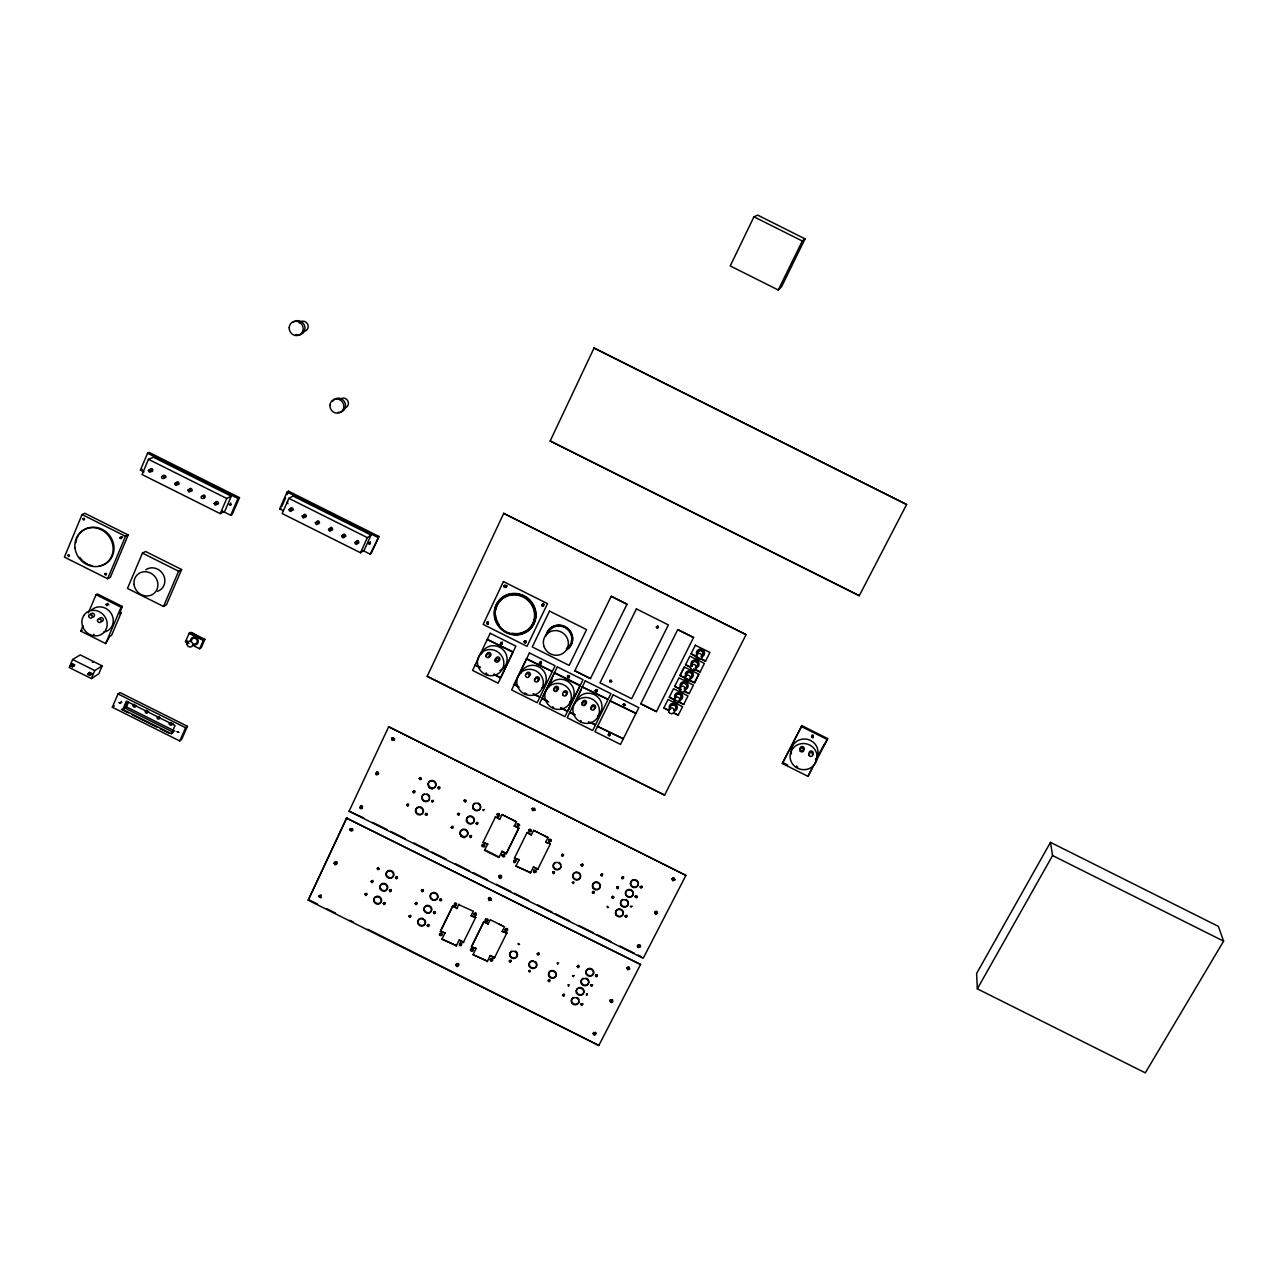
<?xml version="1.0" encoding="UTF-8"?>
<svg xmlns="http://www.w3.org/2000/svg" width="1288" height="1288" viewBox="0 0 1288 1288"><rect width="100%" height="100%" fill="white"/><g stroke="black" fill="none" stroke-linecap="round" stroke-linejoin="round"><path stroke-width="1.5" d="M202.57 496.411C204.18 492.177 207.352 498.424 202.973 498.553C198.046 498.408 204.068 492.853 203.778 497.812M215.692 502.98C216.464 498.52 221.037 505.041 216.577 504.236M456.58 904.981C454.889 901.02 453.553 906.559 456.467 905.287C453.344 908.169 453.618 900.827 456.676 903.516M461.684 944.829C460.524 940.417 457.208 947.147 461.394 945.408C460.492 946.374 457.948 941.431 461.764 943.347M487.073 622.329C485.56 626.644 490.261 621.074 486.751 622.973C488.893 626.145 489.118 619.705 486.526 622.812M486.252 672.916L486.027 674.252M505.781 586.748L504.461 585.605M497.232 814.37C498.359 818.588 501.145 812.535 497.216 814.241M504.429 856.423L503.785 854.685L502.207 854.942M517.245 824.384C518.774 828.49 520.626 822.646 517.357 824.062M528.756 830.132L530.833 831.517M539.463 663.513L540.3 662.241M539.608 662.628L541.33 663.481L539.962 662.274M541.282 663.674L541.202 662.113L539.817 662.402M533.635 870.656C537.579 868.998 534.681 874.906 533.618 870.752M637.56 945.811C641.649 943.041 639.251 950.319 637.641 945.601M553.76 708.126L552.697 706.726M567.509 676.586C571.695 680.128 566.72 674.107 568.137 675.62M567.928 676.071L569.232 677.198L569.538 675.572M580.824 721.779L580.566 720.62L581.468 721.618M597.342 690.948L596.199 691.688L595.394 690.529M597.568 689.692L596.827 691.189L595.861 689.772M597.149 691.35L596.553 689.805L595.233 690.69M590.822 984.724L591.82 985.835L592.641 984.676M608.451 734.627C611.269 737.541 608.934 731.487 608.403 735.512C611.381 737.493 609.997 731.037 608.242 734.788M623.295 704.488L625.018 705.357L623.489 704.278M609.771 680.756L611.494 681.642M611.494 681.577L611.188 680.112L609.626 680.901M906.607 504.51L594.058 348.018L906.607 504.51L859.289 595.716L550.169 440.979L594.058 348.018M549.123 839.502C546.531 844.59 554.758 840.227 549.702 839.18C546.595 843.35 554.42 840.34 549.123 839.792M486.767 622.651L488.072 623.859M316.687 522.204C318.007 517.889 321.807 524.892 317.428 523.54M626.95 967.594C627.916 974.453 631.539 963.038 626.741 968.157M629.542 969.011L628.866 967.433L626.886 967.835M672.078 878.641L672.916 880.912L674.896 879.495M674.719 879.994L673.882 877.724M654.803 912.21L655.624 914.48L657.427 912.87L655.286 911.92L655.463 913.804L657.46 913.401M859.289 595.716L550.169 440.979M482.469 844.622L482.614 846.184L484.481 846.345M827.395 739.537L827.572 738.539L801.78 725.627L782.315 763.51L808.027 776.374L827.395 739.537L801.555 726.609L801.78 725.627M824.03 744.335L823.756 745.8L827.572 738.539M499.084 876.082C500.002 880.622 503.222 874.89 499.245 875.76M808.027 776.374L811.617 768.872M541.958 604.748C541.974 608.097 545.79 603.895 542.377 604.265C544.083 603.847 542.087 608.612 542.023 604.619M518.018 943.524C521.044 944.458 515.828 944.829 519.563 944.378M563.532 855.119C562.196 858.79 560.167 852.881 563.21 855.119C561.649 857.872 561.278 851.883 563.532 854.878M488.651 898.235L489.134 900.602L491.324 899.427M491.018 899.942L491.404 899.088M532.266 808.51L532.733 810.184L534.504 810.281M534.697 810.184L533.892 808.284L532.186 808.655M329.857 528.563C331.837 524.522 334.542 531.976 330.388 529.996M378.205 774.201C376.676 768.292 373.874 777.968 378.575 773.766C378.125 768.389 373.343 775.907 378.382 774.072M356.148 541.717C358.611 537.531 360.447 545.822 356.422 542.844M321.276 897.253L320.197 895.273L318.571 896.657L320.825 897.768L319.005 895.788L321.276 895.096M350.352 828.619C348.581 831.259 354.216 831.726 352.622 828.828M362.153 808.462C362.17 802.392 357.066 811.07 362.54 808.011M391.922 738.249L393.017 740.294L394.692 738.845L392.389 737.702L391.954 740.359L394.37 739.876M394.192 739.972L393.468 738.056L391.745 738.346M504.429 585.476L504.799 587.151L506.087 586.169L504.751 585.283L504.461 586.958L506.007 586.684M485.85 673.511L486.204 673.849M501.048 642.277C501.257 644.403 501.515 643.259 502.529 642.036M502.062 644.048C500.404 640.442 500.163 645.851 501.579 644.403C498.037 644.435 502.9 640.957 501.644 644.161M524.441 641.295C525.424 645.401 527.42 638.623 524.152 641.633C524.699 645.723 527.855 638.88 524.297 641.424M482.823 809.637C484.465 811.81 482.42 810.136 484.465 809.476M524.892 692.815L525.246 693.974M526.534 693.91L525.874 694.232M497.329 814.048L497.683 816.254L499.744 815.256M499.454 815.723L499.1 813.517L497.039 814.515M502.32 854.733L502.674 856.279L504.542 856.214M567.573 676.345L567.654 677.891M568.974 677.826L569.441 676.989M513.783 860.465C513.638 866.953 518.79 857.035 513.493 860.948M528.869 829.826L528.933 831.839L531.091 831.307M530.994 831.501L530.35 829.746L528.772 830.019M533.731 870.43L534.101 872.668L536.13 871.638M535.856 872.137L535.776 870.092M623.376 704.262L623.617 705.953L625.163 705.148M624.954 705.55L624.696 703.844L623.295 704.439M685.908 875.389L388.686 726.738L685.908 875.389L643.195 958.288L349.08 811.231L388.686 726.738M640.571 964.487L346.52 818.105L308.202 900.183L598.823 1045.47L640.571 964.487L346.52 818.105M797.755 767.101L795.936 767.407L796.709 765.925M598.823 1045.47L367.788 929.244M746.074 634.646L503.721 513.381L746.074 634.646L664.608 795.115L427.181 676.329L503.721 513.381M541.636 605.183L543.359 604.297L543.472 605.972M658.007 627.707C659.021 623.199 654.513 629.381 658.458 627.111M82.046 514.54L64.4 557.124L107.645 578.747L110.365 577.298L128.204 534.971L84.863 513.284L82.046 514.54L125.516 536.291L128.204 534.971M664.608 795.115L427.181 676.329M143.998 471.891L140.456 470.12L147.557 453.199L149.295 452.491L239.504 497.635L232.226 514.427L230.681 515.264L221.826 510.837M148.458 459.301L142.05 474.531L220.216 513.638L224.772 511.223L231.293 496.17L153.481 457.24L148.458 459.301L226.769 498.472L231.293 496.17M88.389 612.895L96.037 594.702L97.405 593.961L122.392 606.471L119.365 613.635L121.265 612.524L111.621 635.226L109.705 636.385L105.664 643.549L80.742 631.088L83.044 625.63M72.611 659.504L69.23 667.522L91.368 678.583L98.806 673.817L102.171 665.88L80.226 654.9L72.611 659.504L94.765 670.581L102.171 665.88M70.244 665.735L72.45 663.771L74.624 664.85L74.269 665.703L72.434 666.814L70.244 665.735L72.45 663.771M107.645 578.747L125.516 536.291M72.434 666.814L74.624 664.85M87.552 674.381L89.709 672.4L91.899 673.495L91.545 674.332L89.741 675.476L87.552 674.381L89.709 672.4M89.741 675.476L91.899 673.495M142.437 553.115L127.464 588.439L163.512 606.455L166.522 604.636L181.624 569.521L145.56 551.489L142.437 553.115L178.646 571.228L181.624 569.521M105.664 643.549L121.072 607.228L122.392 606.471M91.368 678.583L94.765 670.581M112.33 707.241L118.029 693.958L120.058 692.59L187.42 726.271L181.608 739.457L179.74 740.954L112.33 707.241L114.358 705.84M163.512 606.455L178.646 571.228M122.811 709.43L126.369 701.171L175.055 725.53L171.449 733.758L122.811 709.43L126.433 706.887L128.559 701.944M127.657 701.429L124.807 708.03L173.333 732.292L171.449 733.758M220.216 513.638L226.769 498.472M230.681 515.264L237.974 498.424L239.504 497.635M189.03 643.453L185.488 641.682L189.111 633.358L190.721 632.279L204.889 639.363L201.25 647.671L199.672 648.782L192.572 645.224M199.672 648.782L203.311 640.458L204.889 639.363M283.215 510.66L279.673 508.873L287.095 491.984L288.528 491.195L378.978 536.468L371.379 553.228L370.123 554.146L363.039 550.588M281.847 506.377L285.566 497.941M287.047 494.576L288.528 491.195M179.74 740.954L185.569 727.72L187.42 726.271M288.866 498.343L282.185 513.558L360.543 552.761L364.23 550.105L371.041 535.067L293.02 496.041L288.866 498.343L367.386 537.643L371.041 535.067M360.543 552.761L367.386 537.643M370.123 554.146L378.978 536.468M616.936 886.772L617.757 888.205L618.61 886.869M610.238 1000.035L610.448 1001.694L612.492 1001.806M612.492 1002.112L611.977 1000.229L610.238 1000.341M654.61 912.725L655.834 911.276M308.202 900.183L346.923 817.655M613.764 897.366C612.46 900.779 610.496 895.176 613.458 897.189C612.235 900.022 611.269 894.178 613.764 896.899M493.723 674.461L500.549 677.874L513.107 651.873L487.138 639.379L512.817 652.227M519.177 687.196L514.057 684.636L526.663 658.651L552.327 671.483L526.373 659.005M753.947 216.803L730.232 265.94L778.258 289.993L781.51 286.87L805.048 238.86L757.714 215.144L753.947 216.803L802.279 241.001L805.048 238.86M548.704 701.96L541.878 698.547L554.548 672.61L580.212 685.441L567.477 711.346L560.65 707.933M550.169 682.672L551.892 679.114M483 842.384L487.685 844.107L483 842.384L495.671 816.528M440.383 931.305L445.036 932.931L440.383 931.305L452.78 905.995L457.111 908.169L452.442 906.51M440.721 930.773L452.78 905.995M487.685 844.107L484.562 850.354L498.907 857.534L502.03 851.271L506.409 853.461L518.839 828.12L514.459 825.93L518.839 828.12M495.365 816.995L499.76 819.184L502.062 814.58L516.472 821.792L514.17 826.397M441.945 939.129L456.451 945.682L441.945 939.129L445.036 932.931M456.789 908.684L459.075 904.128M574.818 670.758L611.204 596.296L626.998 604.201L590.468 678.583L574.818 670.758L590.468 678.583M693.572 637.512L677.762 629.607L693.572 637.512L656.445 711.604L640.78 703.763L677.762 629.607M484.401 846.586L483.982 844.799L482.388 844.848M578.779 694.779L581.371 689.45M456.129 946.213L459.22 940.031L463.535 942.188L459.22 940.031M471.022 915.8L475.675 917.442L471.022 915.8L473.324 911.244L458.753 904.643M778.258 289.993L802.279 241.001M502.03 851.271L506.12 853.944L518.549 828.587M463.213 942.736L475.675 917.442M656.445 711.604L640.78 703.763M514.427 858.114L519.096 859.804L514.427 858.114L527.178 832.29M471.44 946.841L476.077 948.451L471.44 946.841L483.918 921.564L488.249 923.738L483.612 922.095M471.746 946.294L483.918 921.564M515.973 866.067L530.592 872.733L515.973 866.067L519.096 859.804M526.905 832.773L531.3 834.962L533.602 830.358L548.012 837.57L545.693 842.175L550.362 843.881L545.693 842.175M472.986 954.65L487.46 961.186L472.986 954.65L476.077 948.451M487.959 924.269L490.245 919.713L504.477 926.829L502.191 931.385L506.812 933.011L502.191 931.385M530.318 873.232L533.441 866.985L537.821 869.175L533.441 866.985M487.154 961.734L490.245 955.551L494.576 957.709L490.245 955.551M537.547 869.674L550.362 843.881M494.27 958.256L506.812 933.011M684.411 667.023L680.064 675.701L694.538 682.946L698.901 674.268L684.202 666.91L679.951 675.379L694.425 682.624L698.692 674.155M782.315 763.51L801.555 726.609M815.642 760.274L823.096 746.106M163.512 476.029C167.215 479.442 158.891 479.313 162.385 475.996C164.317 473.485 168.422 477.832 164.172 478.009M548.012 837.57L533.602 830.358M1050.477 842.352L976.626 973.454L977.334 988.83L1145.306 1072.856L1223.6 941.142L1218.368 926.362L1050.477 842.352L1052.57 855.554L977.334 988.83M509.678 960.285L510.628 961.75L511.014 960.14M630.331 906.269C633.165 908.346 629.172 905.995 632.263 906.205M531.3 834.962L528.644 833.03M107.548 603.38L108.868 604.829M532.459 808.204L532.459 810.651L534.778 810.023M534.504 810.49L534.778 808.301M488.345 898.75L489.794 897.446L491.404 898.734M516.472 821.792L502.062 814.58M557.189 962.78C558.348 965.742 557.092 963.505 558.686 962.861M499.76 819.184L497.12 817.268M567.477 711.346L560.908 707.547M568.733 709.221L569.602 707.853M504.333 585.557C502.626 589.985 508.744 584.478 504.22 585.718M487.717 674.171L486.284 674.558M150.261 469.347C153.336 466.143 153.787 474 150.374 470.844M626.998 604.201L611.204 596.296M458.077 813.275L458.898 814.837L459.591 813.42M597.262 691.189L595.958 692.075M519.772 825.27L517.422 826.091L517.792 823.579M528.579 830.293L529.948 829.134L531.316 830.035M485.753 918.891C483.032 921.983 489.939 922.047 487.009 919.165C482.759 919.036 489.086 923.094 487.83 919.085M533.457 870.93L534.166 869.947M609.997 680.322L609.868 682.077L611.639 681.433M593.655 1032.332C591.836 1035.278 598.018 1034.972 595.668 1032.268M593.8 893.148C593.704 889.026 590.612 895.208 594.042 892.632C594.766 889.219 590.258 893.051 593.849 892.793M607.115 906.172C608.741 910.326 606.358 904.981 608.58 907.428M541.878 698.547L547.271 700.72M439.884 788.143C438.178 791.074 436.793 785.68 439.514 787.644C439.079 790.671 436.922 785.133 439.852 787.21M514.057 684.636L517.76 685.957M500.549 677.874L494.029 674.091M672.046 878.819L673.688 878.239L674.767 879.64M674.751 879.817L672.449 880.01L672.755 877.82M582.836 1004.463L581.081 1003.932L582.836 1003.561M629.607 968.769L627.981 969.333L626.902 967.948M572.564 975.692C574.77 978.027 571.759 975.644 574.384 975.612M349.08 811.231L363.812 817.928M642.132 887.287L640.345 886.708L642.02 886.16M567.992 984.676C569.232 985.706 567.525 987.687 569.151 984.612M482.694 844.365C479.635 847.794 487.009 847.488 484.288 844.316M440.11 933.172C437.083 936.521 444.36 936.376 441.704 933.14M501.676 877.402C498.279 881.491 498.198 872.54 501.74 876.017M505.588 587.553L507.037 586.04M476.673 822.42L477.462 824.079L477.832 822.42M425.829 813.308C423.317 815.674 428.775 815.932 426.988 813.324M433.493 801.458L431.77 800.556L433.251 800.991L432.285 802.231L431.432 801.168L433.46 800.315M230.793 502.964C231.083 508.309 226.929 501.934 231.244 504.767M488.538 898.444L490.229 898.106L491.114 899.604M491.131 899.732L489.44 900.087L488.555 898.573M601.48 873.908L602.188 875.582L602.655 873.956M486.655 622.603L488.361 622.201L487.991 624.084M525.617 642.905C527.291 639.927 522.187 642.02 525.681 642.664M157.651 716.692C154.963 720.008 162.417 719.67 159.068 716.659M379.268 868.949L377.77 868.82L378.205 867.452M451.911 826.268L452.555 827.991L452.861 826.236M471.279 948.596C467.947 951.462 475.175 952.347 472.261 949.111C467.673 949.707 475.658 952.347 472.567 948.564M638.236 944.732C634.775 948.741 643.163 948.113 639.685 944.668M813.404 736.656C813.275 739.892 809.621 735.641 812.905 736.092C813.501 738.765 809.878 734.063 813.324 735.223M635.725 895.756C633.326 898.155 638.526 898.589 636.9 895.852M548.833 979.54L549.461 981.215L549.783 979.508M185.488 641.682L187.098 640.603M173.284 723.856L170.966 723.26M80.742 631.088L82.126 630.283M279.673 508.873L281.106 508.052M586.523 993.644C586.185 996.832 587.312 994.948 587.248 993.66M370.332 541.668L370.284 543.488M119.881 538.207L122.585 536.887M540.944 664.044L539.318 663.24M526.631 693.685L525.44 693.588M362.266 808.236C358.966 809.669 360.012 803.615 362.588 806.304M350.223 828.86C356.518 831.935 345.12 830.293 352.365 828.538M609.965 680.531L611.51 681.32M538.964 954.408L537.482 953.426L539.028 952.975M140.456 470.12L142.211 469.396M148.78 711.974L146.623 710.38M543.278 606.052L541.91 605.247M578.248 965.356C575.366 967.272 581.403 967.465 578.489 965.356M287.771 501.692L286.902 502.755L287.997 503.689M540.96 661.372L540.058 662.386L541.379 663.272M506.764 585.686L505.814 585.348M170.66 722.504C165.959 723.663 173.574 727.688 171.69 723.067M94.604 635.242L93.557 634.34M596.36 690.191L595.169 690.915L596.006 692.091M525.971 694.232L525.15 693.974M134.451 704.343C129.959 704.697 136.093 709.881 135.643 705.357M160.34 718.06L158.778 716.659M291.587 510.595C296.095 510.418 290.283 504.96 290.46 509.533M656.22 911.244L657.476 912.001M544.1 604.539L543.23 603.412M304.467 517.084C308.975 517.744 304.193 511.352 303.549 515.844M135.836 706.001L134.854 705.357M121.797 702.298L121.153 701.397M177.1 484.465C181.882 485.56 176.794 478.621 176.392 483.515M669.309 697.098L683.751 704.327M675.62 700.527L669.213 697.323L673.544 688.694L687.985 695.923L683.638 704.536L678.824 702.137M782.573 762.48L787.709 765.04M663.916 707.869L668.714 710.268M673.511 712.683L678.325 715.082M668.601 710.493L663.803 708.094L668.118 699.481L682.56 706.693L678.213 715.291L673.415 712.892M147.557 453.199L237.974 498.424M554.291 672.98L579.97 685.828M480.392 667.264L474.966 665.075L480.086 667.635M533.103 693.636L539.93 697.05L534.536 694.876M575.06 714.631L569.699 712.473L574.818 715.033M590.403 722.294L595.523 724.854L588.455 721.86M189.111 633.358L203.311 640.458M96.037 594.702L121.072 607.228M428.775 787.419L432.269 789.158M460.685 836.041L464.163 837.78M484.868 849.871L499.213 857.035M72.096 664.608L74.269 665.703M70.615 664.882L72.788 665.976M87.906 673.544L90.096 674.638M118.029 693.958L185.569 727.72M372.779 822.42L387.108 829.585M390.699 831.372L405.028 838.552M413.995 843.028L428.324 850.193M431.915 851.996L446.244 859.16M455.211 863.636L469.54 870.817M473.131 872.604L487.476 879.768M496.427 884.26L510.773 891.425M514.347 893.212L528.692 900.376M537.643 904.868L551.989 912.033M555.579 913.82L569.908 921M578.876 925.476L593.205 932.641M596.795 934.444L611.124 941.609M620.091 946.084L634.421 953.265M638.011 955.052L641.601 956.839M126.433 706.887L174.862 731.101M121.442 709.382L128.526 712.924M132.068 714.695L156.83 727.076M160.372 728.847L169.227 733.274M499.132 924.156L502.69 925.927M308.637 899.668L317.589 904.16M326.556 908.636L335.524 913.111M349.869 920.292L353.443 922.079M691.076 653.741L697.533 656.961M700.769 658.571L705.599 661.002M685.619 664.624L690.449 667.039M695.279 669.454L700.109 671.885M690.336 667.264L685.506 664.85L689.885 656.139L704.391 663.401L700.012 672.095L693.556 668.875M1052.57 855.554L1223.6 941.142M287.095 491.984L377.754 537.354M674.735 686.311L681.159 689.531M684.363 691.125L689.193 693.54M681.046 689.74L674.622 686.52L678.969 677.874L693.443 685.103L689.08 693.765L684.266 691.35M465.725 799.977C462.151 799.413 465.515 804.324 466.127 800.589M336.732 861.962C331.483 860.69 337.73 867.452 336.989 862.236M492.563 958.61C487.766 957.354 493.336 963.617 492.805 958.852M504.381 854.395C499.019 853.413 504.928 860.465 504.606 854.652M190.028 490.889C195.084 492.483 189.771 484.948 189.561 490.245M343.542 536.565C349.064 537.885 342.511 530.624 343.268 536.275M612.492 999.874C606.922 998.345 612.669 1006.524 612.718 1000.18M147.492 710.976C142.743 708.384 146.59 716.74 147.83 711.684M545.919 635.837A13.572 13.041 36 0 1 566.317 627.771A13.572 13.041 36 0 1 566.736 649.764M697.42 654.481A3.027 2.93 24.7 0 1 699.271 650.778A3.027 2.93 24.7 0 1 703.103 652.694A3.027 2.93 24.7 0 1 701.236 656.397M692.284 666.073A3.027 2.93 24.8 0 1 693.089 662.016A3.027 2.93 24.8 0 1 697.259 662.901A3.027 2.93 24.8 0 1 696.454 666.959M687.615 672.883A3.027 2.914 24.8 0 1 691.785 673.785A3.027 2.914 24.8 0 1 690.98 677.826M690.288 678.164A3.027 2.914 24.8 0 1 689.515 678.293M686.311 675.492A3.027 2.914 24.8 0 1 687.035 673.383M680.901 685.57A3.011 2.914 24.9 0 1 685.152 683.606A3.011 2.914 24.9 0 1 686.118 688.178M685.538 688.661A3.011 2.914 24.9 0 1 684.83 688.983M675.588 697.887A3.011 2.898 24.9 0 1 677.424 694.232A3.011 2.898 24.9 0 1 681.239 696.132A3.011 2.898 24.9 0 1 679.388 699.787M670.517 709.35A3.011 2.898 25 0 1 671.531 705.212A3.011 2.898 25 0 1 675.717 706.677A3.011 2.898 25 0 1 673.962 710.574M681.046 685.941A3.011 2.914 24.9 0 1 683.815 682.898A3.011 2.914 24.9 0 1 687.019 685.683A3.011 2.914 24.9 0 1 684.25 688.742M686.488 675.653A3.011 2.914 24.8 0 1 688.082 672.062A3.011 2.914 24.8 0 1 691.93 673.415A3.011 2.914 24.8 0 1 690.996 677.23M692.461 665.703A3.027 2.93 24.8 0 1 693.491 661.517A3.027 2.93 24.8 0 1 697.694 662.982A3.027 2.93 24.8 0 1 695.923 666.926M675.653 695.987A3.011 2.898 24.9 0 1 678.631 693.701A3.011 2.898 24.9 0 1 681.545 696.245A3.011 2.898 24.9 0 1 679.581 699.4A3.011 2.898 24.9 0 0 680.322 698.965M546.192 635.483A13.556 13.025 36 0 1 566.575 627.433A13.556 13.025 36 0 1 566.994 649.41M670.356 708.271A3.011 2.882 25 0 1 672.191 704.616A3.011 2.882 25 0 1 675.991 706.516A3.011 2.882 25 0 1 674.155 710.171M697.42 653.354A3.027 2.93 24.7 0 1 699.947 650.295A3.027 2.93 24.7 0 1 703.345 652.581A3.027 2.93 24.7 0 1 701.413 656.027M600.176 884.55A3.912 3.687 24.9 0 1 596.843 889.364A3.912 3.687 24.9 0 1 592.705 884.808A3.912 3.687 24.9 0 1 598.179 882.361M599.033 882.924A3.912 3.687 24.9 0 1 599.709 883.665M477.945 803.02A3.928 3.687 32.5 0 1 480.183 808.687A3.928 3.687 32.5 0 1 474.097 809.025A3.928 3.687 32.5 0 1 474.998 803.181M429.596 798.818A3.928 3.687 34.7 0 1 423.446 800.186A3.928 3.687 34.7 0 1 424.154 794.02M427.101 793.955A3.928 3.687 34.7 0 1 428.002 794.422M428.775 795.115A3.928 3.687 34.7 0 1 429.693 796.886M561.053 866.486A3.912 3.687 27.2 0 1 555.16 868.675A3.912 3.687 27.2 0 1 555.031 862.477M558.879 862.348A3.912 3.687 27.2 0 1 560.892 864.554M632.279 890.668A3.928 3.687 23.2 0 1 630.734 896.706A3.928 3.687 23.2 0 1 625.614 892.568A3.928 3.687 23.2 0 1 631.49 890.04M422.689 808.542A3.912 3.671 34.5 0 1 421.611 814A3.912 3.671 34.5 0 1 416.137 811.907L415.863 810.941A3.912 3.671 34.5 0 1 418.165 807.125L419.131 806.916A3.912 3.671 34.5 0 1 421.981 807.817M628.351 902.469A3.912 3.671 23.2 0 1 625.485 906.543A3.912 3.671 23.2 0 1 620.864 903.983A3.912 3.671 23.2 0 1 622.909 899.459M625.871 899.491A3.912 3.671 23.2 0 1 628.045 901.536M466.578 830.148A3.912 3.671 32.1 0 1 467.125 835.429A3.912 3.671 32.1 0 1 461.716 835.654A3.912 3.671 32.1 0 1 461.152 830.374M461.893 829.746A3.912 3.671 32.1 0 1 465.709 829.585M623.167 911.55A3.912 3.671 23.3 0 1 619.85 916.348A3.912 3.671 23.3 0 1 615.712 911.824A3.912 3.671 23.3 0 1 621.17 909.36M622.024 909.924A3.912 3.671 23.3 0 1 622.716 910.664M580.646 875.438A3.912 3.687 26.1 0 1 575.382 879.189A3.912 3.687 26.1 0 1 574.4 872.765M575.269 872.298A3.912 3.687 26.1 0 1 577.266 872.105M578.231 872.395A3.912 3.687 26.1 0 1 580.373 874.488M638.252 884.486A3.928 3.703 23.1 0 1 633.471 886.917A3.928 3.703 23.1 0 1 630.734 882.216A3.928 3.703 23.1 0 1 635.499 879.785M636.449 880.203A3.928 3.703 23.1 0 1 638.252 882.554M436.052 785.084A3.928 3.687 35 0 1 429.113 786.26L428.63 785.358A3.928 3.687 35 0 1 430.884 780.641L431.866 780.48A3.928 3.687 35 0 1 436.085 784.102M517.502 954.231A3.864 3.59 27 0 1 512.109 957.564A3.864 3.59 27 0 1 511.513 951.236M515.313 951.124A3.864 3.59 27 0 1 517.293 953.297M579.085 1001.452A3.864 3.574 23.8 0 1 573.273 1003.577A3.864 3.574 23.8 0 1 573.128 997.54M576.927 997.427A3.864 3.574 23.8 0 1 578.908 999.569M577.749 988.202A3.864 3.59 23.7 0 1 583.899 990.392A3.864 3.59 23.7 0 1 579.519 994.658A3.864 3.59 23.7 0 1 577.072 988.862M588.004 968.785A3.88 3.606 23.6 0 1 593.752 971.893A3.88 3.606 23.6 0 1 588.632 975.402A3.88 3.606 23.6 0 1 587.215 969.317M556.11 973.052A3.864 3.59 25.1 0 1 553.502 977.673A3.864 3.59 25.1 0 1 548.752 974.517A3.864 3.59 25.1 0 1 552.182 970.46M553.18 970.556A3.864 3.59 25.1 0 1 554.13 970.894M554.983 971.442A3.864 3.59 25.1 0 1 555.659 972.182M424.847 919.922A3.864 3.574 31.1 0 1 422.834 925.444A3.864 3.574 31.1 0 1 417.988 921.371A3.864 3.574 31.1 0 1 423.317 918.634M393.887 873.989A3.88 3.606 33.5 0 1 387.028 876.065L386.561 875.196A3.88 3.606 33.5 0 1 388.751 870.575L389.717 870.43A3.88 3.606 33.5 0 1 393.661 873.039M381.312 898.702A3.864 3.574 33.1 0 1 379.332 903.371A3.864 3.574 33.1 0 1 374.357 901.101L374.084 900.167A3.864 3.574 33.1 0 1 376.338 896.432L377.287 896.239A3.864 3.574 33.1 0 1 379.236 896.593M380.105 897.124A3.864 3.574 33.1 0 1 380.813 897.833M586.088 978.139A3.88 3.606 23.7 0 1 588.326 983.613A3.88 3.606 23.7 0 1 582.289 983.968A3.88 3.606 23.7 0 1 583.174 978.3M432.349 892.842A3.88 3.606 31.4 0 1 438.001 896.126A3.88 3.606 31.4 0 1 432.865 899.523A3.88 3.606 31.4 0 1 431.544 893.357M431.255 907.364A3.88 3.59 31.3 0 1 430.224 912.145A3.88 3.59 31.3 0 1 425.121 911.26A3.88 3.59 31.3 0 1 425.249 906.317M426.038 905.77A3.88 3.59 31.3 0 1 430.627 906.575M536.822 964.036A3.864 3.59 26.1 0 1 533.28 968.013A3.864 3.59 26.1 0 1 529.223 964.068A3.864 3.59 26.1 0 1 533.474 960.768M535.309 961.556A3.864 3.59 26.1 0 1 536.549 963.102M341.594 398.362A5.104 4.846 57.1 0 1 348.243 402.017A5.104 4.846 57.1 0 1 344.138 408.103M332.755 401.148A7.213 6.826 57 0 1 341.288 398.877A7.213 6.826 57 0 1 345.377 407.185A7.213 6.826 57 0 1 338.277 412.337M299.315 322.982A5.168 4.878 61.3 0 1 307.526 323.9A5.168 4.878 61.3 0 1 303.936 331.338M293.31 322.29A7.293 6.875 61.2 0 1 302.261 322.338A7.293 6.875 61.2 0 1 304.209 331.467A7.293 6.875 61.2 0 1 295.934 334.59M145.786 569.747A12.413 11.463 49.5 0 1 163.302 574.69A12.413 11.463 49.5 0 1 157.506 591.289M79.647 533.683A20.109 18.467 51.3 0 1 110.977 537.547A20.109 18.467 51.3 0 1 99.079 565.996M92.462 565.738A20.109 18.467 51.3 0 1 89.21 564.756M87.648 564.047A20.109 18.467 51.3 0 1 83.318 561.166M82.046 559.99A20.109 18.467 51.3 0 1 79.775 557.318M75.912 542.683A20.109 18.467 51.3 0 1 76.62 539.431M77.183 537.885A20.109 18.467 51.3 0 1 78.697 534.987M92.382 662.113A3.671 3.365 47 0 1 93.267 662.435M91.931 609.723A13.17 12.075 48.5 0 1 111.686 614.328A13.17 12.075 48.5 0 1 103.781 632.086M99.482 619.093A1.98 1.819 48.5 0 1 101.607 617.628A1.98 1.819 48.5 0 1 103.249 619.914A1.98 1.819 48.5 0 1 101.124 621.38M90.707 615.02A1.98 1.819 48.7 0 1 92.704 613.217A1.98 1.819 48.7 0 1 94.475 615.551A1.98 1.819 48.7 0 1 92.172 616.936M669.889 709.398A4.057 3.896 25 0 1 671.257 703.795A4.057 3.896 25 0 1 676.908 705.776A4.057 3.896 25 0 1 674.558 711.024M675.315 698.627A4.057 3.912 24.9 0 1 676.989 692.864A4.057 3.912 24.9 0 1 682.56 695.649A4.057 3.912 24.9 0 1 678.937 700.447M675.717 695.874A3.011 2.898 24.9 0 1 679.951 693.926A3.011 2.898 24.9 0 1 680.901 698.482M680.74 687.84A4.073 3.928 24.9 0 1 682.431 682.06A4.073 3.928 24.9 0 1 688.001 684.846A4.073 3.928 24.9 0 1 684.379 689.66M685.957 676.892A4.073 3.928 24.8 0 1 687.663 671.112A4.073 3.928 24.8 0 1 693.25 673.898A4.073 3.928 24.8 0 1 689.611 678.728M691.64 666.154A4.073 3.945 24.8 0 1 693.346 660.341A4.073 3.945 24.8 0 1 698.933 663.143A4.073 3.945 24.8 0 1 695.295 667.973M697.114 655.254A4.089 3.961 24.7 0 1 698.515 649.587A4.089 3.961 24.7 0 1 704.198 651.583A4.089 3.961 24.7 0 1 701.815 656.912M697.629 654.014A3.027 2.93 24.7 0 1 699.497 650.311A3.027 2.93 24.7 0 1 703.329 652.227A3.027 2.93 24.7 0 1 701.461 655.93M190.543 641.247A4.025 3.735 46.6 0 1 194.585 637.206A4.025 3.735 46.6 0 1 198.175 642.229A4.025 3.735 46.6 0 1 192.894 644.531M191.558 640.458A2.979 2.769 46.6 0 1 194.794 638.252A2.979 2.769 46.6 0 1 197.241 641.682A2.979 2.769 46.6 0 1 194.005 643.887M481.519 654.062A13.363 12.735 38 0 1 502.561 649.233A13.363 12.735 38 0 1 499.889 670.533M496.685 660.406A2.013 1.916 37.9 0 1 496.943 657.218A2.013 1.916 37.9 0 1 499.905 658.699A2.013 1.916 37.9 0 1 497.619 660.873M487.041 654.851A2.013 1.916 38.5 0 1 488.796 652.501A2.013 1.916 38.5 0 1 490.921 654.723A2.013 1.916 38.5 0 1 488.426 656.317M495.767 609.9A20.109 19.288 39.7 0 1 518.613 594.815A20.109 19.288 39.7 0 1 534.745 618.159A20.109 19.288 39.7 0 1 511.867 633.197M499.1 624.648A20.109 19.288 39.7 0 1 495.558 615.004M548.141 632.682A12.558 12.059 36 0 1 567.348 629.236A12.558 12.059 36 0 1 566.43 648.589M520.642 673.64A13.347 12.751 35.2 0 1 540.38 667.764A13.347 12.751 35.2 0 1 541.829 688.323M535.55 679.291A2.013 1.932 35 0 1 536.903 676.796A2.013 1.932 35 0 1 539.366 678.438A2.013 1.932 35 0 1 537.579 680.644M526.438 674.091A2.013 1.932 35.6 0 1 528.273 672.239A2.013 1.932 35.6 0 1 530.366 673.962A2.013 1.932 35.6 0 1 528.901 676.103M548.479 687.567A13.347 12.767 33 0 1 568.266 681.722A13.347 12.767 33 0 1 569.666 702.25M563.532 692.316A2.013 1.932 32.8 0 1 565.496 690.787A2.013 1.932 32.8 0 1 567.445 692.493A2.013 1.932 32.8 0 1 566.157 694.602M554.565 688.645A2.013 1.932 33.5 0 1 556.352 686.295A2.013 1.932 33.5 0 1 558.461 688.516A2.013 1.932 33.5 0 1 555.949 690.094M576.316 701.493A13.331 12.767 30.8 0 1 596.151 695.665A13.331 12.767 30.8 0 1 597.487 716.16M591.933 707.837A2.013 1.932 30.5 0 1 592.577 705.067A2.013 1.932 30.5 0 1 595.378 706.049A2.013 1.932 30.5 0 1 594.235 708.641M582.82 703.168A2.013 1.932 31.2 0 1 584.092 700.382A2.013 1.932 31.2 0 1 586.555 702.395A2.013 1.932 31.2 0 1 584.011 704.134M791.396 753.931A13.444 12.912 13.7 0 1 807.528 739.36A13.444 12.912 13.7 0 1 815.562 759.582M809.508 754.044A2.029 1.948 13.2 0 1 810.072 751.339A2.029 1.948 13.2 0 1 812.889 751.951A2.029 1.948 13.2 0 1 812.309 754.639M800.347 749.342A2.029 1.948 13.9 0 1 801.7 746.557A2.029 1.948 13.9 0 1 804.163 748.586A2.029 1.948 13.9 0 1 801.539 750.324M600.884 875.003C602.494 878.448 603.428 872.282 600.884 875.003M187.807 490.245C190.205 495.88 191.751 485.979 187.807 490.245M214.098 503.399C216.481 509.018 218.058 499.132 214.098 503.399M334.043 863.169C336.361 868.402 337.842 859.241 334.043 863.169M104.875 573.965C106.405 577.62 107.468 571.276 104.875 573.965M328.504 529.432C330.855 535.067 332.529 525.166 328.504 529.432M341.674 536.033C344.025 541.668 345.715 531.767 341.674 536.033M354.86 542.618C357.211 548.253 358.901 538.368 354.86 542.618M368.449 543.294C370.01 547.014 371.137 540.477 368.449 543.294M377.239 868.611C378.704 872.089 379.799 866.051 377.239 868.611M408.956 916.412C410.421 919.857 411.516 913.884 408.956 916.412M409.31 915.897C410.775 919.326 411.87 913.353 409.31 915.897M415.155 903.58C416.62 907.026 417.731 901.037 415.155 903.58M419.244 778.628C421.289 782.396 422.013 774.764 419.244 778.628M415.509 903.065C416.974 906.51 418.085 900.521 415.509 903.065M419.582 778.177L421.096 779.176L419.582 778.177M427.214 925.541C428.663 928.986 429.79 923.013 427.214 925.541M427.552 925.009C429.017 928.455 430.128 922.482 427.552 925.009M439.659 899.829C441.768 903.58 442.315 895.836 439.659 899.829M439.997 899.314L441.526 900.248L439.997 899.314M451.186 827.315C452.668 830.824 453.779 824.755 451.186 827.315M457.546 814.161C458.963 817.687 460.251 811.553 457.546 814.161M469.669 836.556C471.134 840.066 472.277 833.964 469.669 836.556M469.991 836.089C471.456 839.583 472.599 833.481 469.991 836.089M473.775 914.303C475.803 919.101 477.381 910.761 473.775 914.303M474.097 913.788C476.109 918.586 477.703 910.246 474.097 913.788M490.148 959.785C492.145 964.551 493.739 956.276 490.148 959.785M593.108 1033.556C595.33 1038.692 597.036 1029.74 593.108 1033.556M513.687 860.77C514.765 864.94 517.599 859.015 513.687 860.69M528.724 970.927C530.157 974.356 531.332 968.415 528.724 970.927M537.225 953.989C538.658 957.419 539.833 951.446 537.225 953.989M548.189 980.667C549.622 984.096 550.797 978.155 548.189 980.667M148.394 470.442C150.551 476.19 152.531 466.385 148.394 470.442M562.598 995.221C564.031 998.651 565.223 992.71 562.598 995.221M562.856 994.658C564.289 998.071 565.464 992.146 562.856 994.658M572.419 882.457C573.868 885.951 575.076 879.865 572.419 882.457M581.13 865.085C582.579 868.611 583.786 862.493 581.13 865.085M581.371 864.602C582.82 868.112 584.028 861.994 581.371 864.602M590.58 985.304C592.013 988.733 593.221 982.776 590.58 985.304M635.322 896.319L636.996 897.156L635.338 896.416M67.813 555.37C69.15 559.089 70.534 552.826 67.813 555.37M288.979 509.581C291.088 515.329 293.197 505.508 288.979 509.581M371.121 881.491C372.377 885.033 373.858 879.108 371.121 881.491M371.508 880.992C372.763 884.518 374.228 878.609 371.508 880.992M395.545 877.708C396.801 881.25 398.282 875.325 395.545 877.708M395.915 877.209C397.155 880.75 398.652 874.826 395.915 877.209M412.981 791.814C413.593 795.324 416.99 789.786 413.577 790.961C413.561 794.68 416.008 789.85 412.981 791.814M504.96 929.823C505.926 934.589 510.145 927.086 505.572 928.729C505.476 933.848 509.324 927.102 504.96 929.823M174.701 483.499C176.488 489.343 179.113 479.732 174.701 483.499M656.317 626.918C657.411 630.669 659.359 624.278 656.317 626.918M315.351 522.67C317.089 528.515 319.859 518.919 315.351 522.67M82.947 518.822C84.042 522.638 85.877 516.456 82.947 518.822M580.872 1004.27C581.951 1007.78 583.786 1001.984 580.872 1004.27M625.163 916.283C626.306 919.857 628.045 913.933 625.163 916.283M625.372 915.752C626.515 919.326 628.254 913.401 625.372 915.752M616.63 887.496C617.757 891.103 619.528 885.162 616.63 887.496M595.539 975.676C596.618 979.218 598.437 973.422 595.539 975.676M595.764 975.113C596.843 978.655 598.662 972.859 595.764 975.113M640.184 886.981C641.263 890.604 643.131 884.663 640.184 886.981M439.755 933.703C440.287 937.825 443.829 932.641 439.788 933.72M177.229 731.713L178.662 732.276L177.229 731.713M455.936 964.76C456.548 969.961 461.716 962.281 456.66 963.633C456.016 969.091 460.943 962.265 455.936 964.76M421.434 890.572C422.367 894.178 424.38 888.43 421.434 890.572M421.772 890.056C422.722 893.663 424.734 887.915 421.772 890.056M365.019 894.291C365.953 897.897 367.982 892.198 365.019 894.291M365.406 893.792C366.339 897.382 368.368 891.682 365.406 893.792M464.292 800.395L465.628 801.587L464.244 800.46M120.219 537.402C121.104 541.266 123.294 535.228 120.219 537.402M406.734 804.936C407.652 808.606 409.729 802.778 406.734 804.936M407.089 804.485C408.022 808.156 410.099 802.311 407.089 804.485M433.476 912.564C434.314 916.17 436.487 910.503 433.476 912.564M433.815 912.033C434.652 915.639 436.825 909.988 433.815 912.033M476.077 823.257C476.93 826.944 479.136 821.148 476.077 823.257M383.277 903.403C384.098 907.01 386.287 901.375 383.277 903.403M383.647 902.888C384.468 906.494 386.658 900.859 383.647 902.888M425.555 813.678L427.053 814.789L425.684 813.646M509.275 961.041C510.096 964.68 512.35 958.996 509.275 961.041M552.761 872.443C553.566 876.146 555.885 870.334 552.761 872.443M553.019 871.944C553.84 875.647 556.142 869.835 553.019 871.944M389.411 890.507C390.184 894.13 392.454 888.511 389.411 890.507M389.781 889.992C390.554 893.63 392.824 888.012 389.781 889.992M302.229 515.924C303.324 521.898 307.14 512.705 302.229 515.924M106.067 604.346C106.695 608.161 109.239 602.446 106.067 604.346M119.188 702.604L120.573 703.296L119.188 702.604M577.249 966.419C577.942 970.025 580.405 964.535 577.249 966.419M621.685 877.611C621.702 881.008 625.71 876.516 622.426 876.629C620.864 880.01 625.404 876.436 621.685 877.611M83.656 615.648L82.352 618.594A13.266 12.155 48.4 0 0 89.532 634.388A13.266 12.155 48.4 0 0 105.407 630.605L106.711 627.675A13.266 12.155 48.4 0 0 99.546 611.848A13.266 12.155 48.4 0 0 83.656 615.648M503.399 581.58L483.161 624.39L527.017 646.335L547.497 603.637L503.399 581.58M490.181 633.277L472.583 670.404L498.134 683.187L515.86 646.125L490.181 633.277M529.416 652.919L511.626 689.949L537.177 702.733L555.096 665.767L529.416 652.919M549.509 611.076L532.266 646.946L569.151 665.397L586.571 629.607L549.509 611.076M557.334 666.878L539.398 703.844L564.949 716.627L583.013 679.726L557.334 666.878M585.251 680.853L567.171 717.738L592.721 730.521L610.914 693.685L585.251 680.853M636.385 608.902L599.999 682.865L631.684 698.708L668.375 624.905L636.385 608.902M613.152 694.812L594.959 731.632L620.494 744.416L638.832 707.659L613.152 694.812M479.555 654.98L478.057 657.975A13.46 12.832 38 0 0 501.676 670.307L503.189 667.313A13.46 12.832 38 0 0 479.555 654.98M695.359 645.224L690.98 653.95L705.486 661.211L709.897 652.485L695.359 645.224M519 674.703L517.486 677.713A13.444 12.848 35.1 0 0 541.105 690.03L542.618 687.035A13.444 12.848 35.1 0 0 519 674.703M547.062 688.742L545.532 691.736A13.444 12.848 33 0 0 569.151 704.069L570.681 701.075A13.444 12.848 33 0 0 547.062 688.742M575.124 702.781L573.579 705.776A13.444 12.848 30.8 0 0 597.197 718.092L598.743 715.114A13.444 12.848 30.8 0 0 575.124 702.781M635.982 713.343L610.11 700.897L635.982 713.343M623.312 738.765L597.519 726.384L623.312 738.765M792.506 748.94L790.88 751.934A13.54 12.993 13.8 0 0 814.628 764.331L816.27 761.353A13.54 12.993 13.8 0 0 792.506 748.94M608.097 699.4L582.192 686.939L608.097 699.4M192.637 633.197L191.638 633.857L203.166 639.621L192.637 633.197M418.777 807.383L417.811 807.576A3.928 3.671 34.5 0 0 415.509 811.408L415.783 812.358A3.928 3.671 34.5 0 0 420.5 814.757A3.928 3.671 34.5 0 0 423.06 810.506A3.928 3.671 34.5 0 0 418.777 807.383M376.917 896.754L375.967 896.947A3.88 3.59 33.1 0 0 373.713 900.666L373.971 901.616A3.88 3.59 33.1 0 0 378.64 903.967A3.88 3.59 33.1 0 0 381.151 899.829A3.88 3.59 33.1 0 0 376.917 896.754M431.512 780.914L430.53 781.075A3.928 3.687 35 0 0 428.292 785.809L428.759 786.71A3.928 3.687 35 0 0 435.408 786.437A3.928 3.687 35 0 0 431.512 780.914M389.346 870.913L388.38 871.074A3.88 3.606 33.5 0 0 386.191 875.695L386.658 876.565A3.88 3.606 33.5 0 0 393.21 876.339A3.88 3.606 33.5 0 0 389.346 870.913M495.751 620.253A21.123 20.254 39.7 0 0 531.171 627.884A21.123 20.254 39.7 0 0 518.871 593.881A21.123 20.254 39.7 0 0 495.751 620.253M495.445 620.591A21.139 20.27 39.7 0 0 530.898 628.238A21.139 20.27 39.7 0 0 518.565 594.187A21.139 20.27 39.7 0 0 495.445 620.591M593.092 888.124A3.928 3.687 24.9 0 0 599.789 887.899A3.928 3.687 24.9 0 0 595.974 882.425A3.928 3.687 24.9 0 0 593.092 888.124M466.465 821.019A3.928 3.687 32.3 0 0 472.954 823A3.928 3.687 32.3 0 0 471.134 816.64A3.928 3.687 32.3 0 0 466.465 821.019M421.82 798.496A3.928 3.687 34.7 0 0 428.163 800.846A3.928 3.687 34.7 0 0 426.747 794.406A3.928 3.687 34.7 0 0 421.82 798.496M473.179 808.671A3.928 3.703 32.5 0 0 479.877 809.138A3.928 3.703 32.5 0 0 476.624 803.261A3.928 3.703 32.5 0 0 473.179 808.671M553.341 867.226A3.928 3.687 27.2 0 0 559.942 868.692A3.928 3.687 27.2 0 0 557.672 862.493A3.928 3.687 27.2 0 0 553.341 867.226M625.855 895.305A3.928 3.687 23.2 0 0 632.585 895.724A3.928 3.687 23.2 0 0 629.349 889.928A3.928 3.687 23.2 0 0 625.855 895.305M460.219 834.495A3.912 3.671 32.1 0 0 466.803 835.896A3.912 3.671 32.1 0 0 464.437 829.714A3.912 3.671 32.1 0 0 460.219 834.495M630.911 885.581A3.928 3.703 23.1 0 0 637.657 885.87A3.928 3.703 23.1 0 0 634.292 880.123A3.928 3.703 23.1 0 0 630.911 885.581M620.768 904.82A3.912 3.687 23.2 0 0 627.465 905.738A3.912 3.687 23.2 0 0 624.68 899.749A3.912 3.687 23.2 0 0 620.768 904.82M616.131 915.14A3.912 3.671 23.3 0 0 622.812 914.899A3.912 3.671 23.3 0 0 618.981 909.457A3.912 3.671 23.3 0 0 616.131 915.14M572.999 877.595A3.928 3.687 26.1 0 0 579.681 878.674A3.928 3.687 26.1 0 0 577.008 872.62A3.928 3.687 26.1 0 0 572.999 877.595M466.787 820.569A3.928 3.687 32.3 0 0 473.26 822.533A3.928 3.687 32.3 0 0 471.456 816.173A3.928 3.687 32.3 0 0 466.787 820.569M509.839 955.938A3.88 3.59 27 0 0 516.359 957.403A3.88 3.59 27 0 0 514.073 951.333A3.88 3.59 27 0 0 509.839 955.938M571.952 1003.127A3.864 3.59 23.8 0 0 578.554 1002.917A3.864 3.59 23.8 0 0 574.738 997.572A3.864 3.59 23.8 0 0 571.952 1003.127M576.477 993.032A3.88 3.59 23.7 0 0 583.078 993.966A3.88 3.59 23.7 0 0 580.308 988.105A3.88 3.59 23.7 0 0 576.477 993.032M586.378 974.259A3.88 3.606 23.6 0 0 593.027 974.581A3.88 3.606 23.6 0 0 589.695 968.946A3.88 3.606 23.6 0 0 586.378 974.259M417.892 923.48A3.864 3.59 31.1 0 0 424.396 924.881A3.864 3.59 31.1 0 0 422.013 918.827A3.864 3.59 31.1 0 0 417.892 923.48M380.572 888.479A3.88 3.59 33.3 0 0 387.141 889.203A3.88 3.59 33.3 0 0 384.114 883.359A3.88 3.59 33.3 0 0 380.572 888.479M380.202 888.994A3.88 3.59 33.3 0 0 386.77 889.718A3.88 3.59 33.3 0 0 383.744 883.858A3.88 3.59 33.3 0 0 380.202 888.994M581.452 983.742A3.88 3.606 23.7 0 0 588.085 984.193A3.88 3.606 23.7 0 0 584.865 978.51A3.88 3.606 23.7 0 0 581.452 983.742M430.546 898.267A3.88 3.606 31.4 0 0 437.147 898.766A3.88 3.606 31.4 0 0 433.927 893.003A3.88 3.606 31.4 0 0 430.546 898.267M423.994 910.326A3.88 3.59 31.2 0 0 430.385 912.29A3.88 3.59 31.2 0 0 428.566 906.06A3.88 3.59 31.2 0 0 423.994 910.326M529.271 966.177A3.88 3.59 26.1 0 0 535.84 967.256A3.88 3.59 26.1 0 0 533.2 961.315A3.88 3.59 26.1 0 0 529.271 966.177M549.123 976.578A3.88 3.59 25.1 0 0 555.724 976.385A3.88 3.59 25.1 0 0 551.924 971.007A3.88 3.59 25.1 0 0 549.123 976.578M329.921 405.366A7.229 6.843 56.9 0 0 340.064 412.546A7.229 6.843 56.9 0 0 340.644 400.262A7.229 6.843 56.9 0 0 329.921 405.366M289.172 327.716A7.309 6.891 61.2 0 0 299.396 334.961A7.309 6.891 61.2 0 0 299.911 322.499A7.309 6.891 61.2 0 0 289.172 327.716M134.032 584.43A12.526 11.56 49.4 0 0 153.192 594.042A12.526 11.56 49.4 0 0 150.535 573.063A12.526 11.56 49.4 0 0 134.032 584.43M75.01 548.108A20.125 18.483 51.2 0 0 105.664 563.516A20.125 18.483 51.2 0 0 101.269 529.787A20.125 18.483 51.2 0 0 75.01 548.108M88.695 616.147A1.996 1.819 48.7 0 0 91.609 617.966A1.996 1.819 48.7 0 0 91.496 614.634A1.996 1.819 48.7 0 0 88.695 616.147M97.502 620.736A1.996 1.819 48.5 0 0 100.561 622.265A1.996 1.819 48.5 0 0 100.11 618.932A1.996 1.819 48.5 0 0 97.502 620.736M669.1 712.377A3.027 2.914 25 0 0 674.3 712.167A3.027 2.914 25 0 0 671.37 707.885A3.027 2.914 25 0 0 669.1 712.377M674.558 701.541A3.027 2.914 25 0 0 679.758 701.332A3.027 2.914 25 0 0 676.828 697.033A3.027 2.914 25 0 0 674.558 701.541M680.016 690.69A3.027 2.93 24.9 0 0 685.216 690.465A3.027 2.93 24.9 0 0 682.286 686.166A3.027 2.93 24.9 0 0 680.016 690.69M685.28 679.694A3.043 2.93 24.9 0 0 690.481 679.468A3.043 2.93 24.9 0 0 687.551 675.154A3.043 2.93 24.9 0 0 685.28 679.694M690.98 668.875A3.043 2.946 24.8 0 0 696.212 668.649A3.043 2.946 24.8 0 0 693.282 664.334A3.043 2.946 24.8 0 0 690.98 668.875M696.502 657.927A3.043 2.946 24.7 0 0 701.735 657.685A3.043 2.946 24.7 0 0 698.788 653.354A3.043 2.946 24.7 0 0 696.502 657.927M187.018 644.258A3.011 2.785 46.5 0 0 191.622 646.576A3.011 2.785 46.5 0 0 191.01 641.553A3.011 2.785 46.5 0 0 187.018 644.258M485.946 656.107A2.029 1.932 38.5 0 0 489.263 657.17A2.029 1.932 38.5 0 0 488.394 653.837A2.029 1.932 38.5 0 0 485.946 656.107M495.011 660.808A2.029 1.932 37.8 0 0 498.408 661.549A2.029 1.932 37.8 0 0 497.216 658.297A2.029 1.932 37.8 0 0 495.011 660.808M496.186 620.494A20.141 19.304 39.7 0 0 529.964 627.771A20.141 19.304 39.7 0 0 518.227 595.346A20.141 19.304 39.7 0 0 496.186 620.494M544.1 646.657A12.671 12.172 35.9 0 0 565.416 651.245A12.671 12.172 35.9 0 0 558.074 630.862A12.671 12.172 35.9 0 0 544.1 646.657M525.488 675.91A2.013 1.932 35.6 0 0 528.804 676.957A2.013 1.932 35.6 0 0 527.967 673.64A2.013 1.932 35.6 0 0 525.488 675.91M534.568 680.595A2.013 1.932 34.9 0 0 537.965 681.336A2.013 1.932 34.9 0 0 536.79 678.1A2.013 1.932 34.9 0 0 534.568 680.595M553.631 689.982A2.013 1.932 33.5 0 0 556.947 691.044A2.013 1.932 33.5 0 0 556.11 687.728A2.013 1.932 33.5 0 0 553.631 689.982M562.711 694.683A2.013 1.932 32.8 0 0 566.108 695.407A2.013 1.932 32.8 0 0 564.933 692.187A2.013 1.932 32.8 0 0 562.711 694.683M581.967 704.536A2.013 1.932 31.2 0 0 585.412 704.729A2.013 1.932 31.2 0 0 583.738 701.702A2.013 1.932 31.2 0 0 581.967 704.536M590.854 708.754A2.013 1.932 30.5 0 0 594.251 709.495A2.013 1.932 30.5 0 0 593.092 706.259A2.013 1.932 30.5 0 0 590.854 708.754M800.315 751.258A2.029 1.948 13.9 0 0 803.744 750.582A2.029 1.948 13.9 0 0 801.361 748.038A2.029 1.948 13.9 0 0 800.315 751.258M809.186 755.541A2.029 1.948 13.2 0 0 812.696 755.412A2.029 1.948 13.2 0 0 810.764 752.546A2.029 1.948 13.2 0 0 809.186 755.541"/></g></svg>
